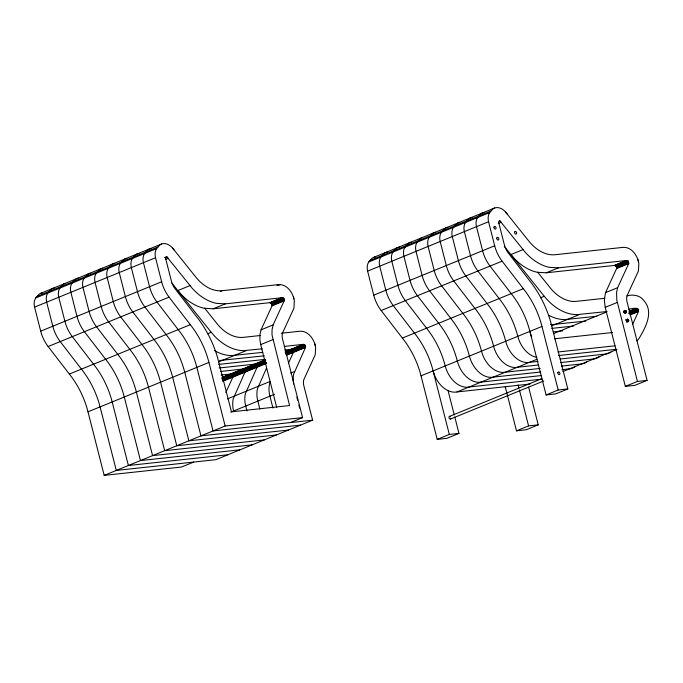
<?xml version="1.0" encoding="UTF-8"?>
<svg xmlns="http://www.w3.org/2000/svg" width="683" height="683" viewBox="0 0 683 683"><rect width="100%" height="100%" fill="white"/><g stroke="black" fill="none" stroke-linecap="round" stroke-linejoin="round"><path stroke-width="1.02" d="M626.473 312.404C626.994 310.936 624.347 309.51 624.39 311.576C624.356 314.53 628.778 311.679 624.612 313.164M628.684 321.078C629.205 319.61 626.559 318.184 626.601 320.25C626.567 323.204 630.99 320.353 626.823 321.838M276.7 407.392L260.701 344.599L259.899 339.733L259.967 334.67L261.034 329.855L272.082 305.805L271.902 303.892L283.94 298.872L281.891 297.737L225.296 303.858L216.323 303.337A51.848 36.045 67.8 0 1 192.358 288.465L166.934 256.876A0.879 0.615 67.8 0 0 166.396 256.859L164.535 257.619M166.319 256.919L165.499 257.978L171.51 281.49A16.494 11.466 67.8 0 0 174.908 288.516L198.873 319.661A85.213 59.233 67.8 0 1 217.484 357.32L231.452 411.823L289.583 405.54L271.996 334.798L272.065 329.727L273.132 324.912L284.179 300.87L284.017 299.026M293.28 381.43A23.453 16.307 67.8 0 1 293.733 373.985L305.463 347.502L305.284 345.589L285.759 353.64M637.837 259.455L638.853 263.501L638.417 270.989L627.122 295.568A9.741 6.77 67.8 0 0 627.045 301.766L647.083 380.397L634.985 385.332L625.338 386.373L605.198 307.367L604.318 299.922L605.539 292.614L616.587 268.573L616.408 266.66L628.522 261.794L628.292 261.41L626.388 260.505L558.327 267.864L549.354 267.343A51.848 36.045 67.8 0 1 525.398 252.471L499.922 220.857A0.879 0.615 67.8 0 0 499.427 220.865L499.282 220.985M647.083 380.397L637.435 381.438L616.817 300.179L616.561 292.495L617.637 287.68L628.684 263.638L628.522 261.794M632.603 324.323L638.494 311.508C639.203 306.121 631.391 308.955 628.864 309.177M225.817 392.52L232.894 377.136L232.715 375.215L233.142 376.316M266.524 368.086L257.448 388.798A23.453 16.307 67.8 0 0 257.312 398.863L259.813 409.04M288.508 363.023L293.366 352.445L293.186 350.524L293.622 351.625M193.724 462.075L181.627 467.01L104.192 475.377L87.996 411.815A71.519 49.714 67.8 0 0 69.342 374.062L48.126 346.52A30.18 20.985 67.8 0 1 40.698 331.161L34.568 307.119A11.56 8.034 67.8 0 1 35.729 297.95L39.17 294.1A14.608 10.151 67.8 0 1 42.192 293.016M293.331 296.687L294.347 300.742L293.921 308.221L282.625 332.8A9.741 6.77 67.8 0 0 282.54 339.007L302.578 417.629L225.151 425.996L208.947 362.434A71.519 49.714 67.8 0 0 190.292 324.681L169.077 297.139A30.18 20.985 67.8 0 1 161.649 281.772L155.528 257.73A11.56 8.034 67.8 0 1 156.68 248.561L160.121 244.71A14.608 10.151 67.8 0 1 171.561 246.939L174.378 250.328M454.784 416.963L458.976 433.406L446.878 438.341L437.231 439.391L421.027 375.821A71.519 49.714 67.8 0 0 402.372 338.068L381.157 310.526A30.18 20.985 67.8 0 1 373.738 295.167L367.608 271.125A11.56 8.034 67.8 0 1 368.769 261.956L372.201 258.106A14.608 10.151 67.8 0 1 375.223 257.021M499.35 220.925L498.539 221.984L504.541 245.496A16.494 11.466 67.8 0 0 507.939 252.522L531.912 283.667A85.213 59.233 67.8 0 1 550.515 321.326L567.829 388.96L558.182 390.002L541.978 326.44A71.519 49.714 67.8 0 0 523.323 288.687L502.107 261.145A30.18 20.985 67.8 0 1 494.688 245.778L488.558 221.736A11.56 8.034 67.8 0 1 489.72 212.567L493.152 208.716A14.608 10.151 67.8 0 1 504.592 210.945L507.418 214.334M40.613 293.383L161.564 244.002M36.814 296.473L157.764 247.084M35.729 297.95L156.68 248.561M34.568 307.119L155.528 257.73M165.295 259.463L168.086 258.319L166.883 256.851M40.698 331.161L161.649 281.772M189.942 285.631L177.845 290.565L180.269 293.4A51.848 36.045 67.8 0 0 204.234 308.272L213.198 308.793L269.794 302.68L271.902 303.892M48.126 346.52L169.077 297.139M220.285 291.47L222.146 290.71L278.86 284.58C286.723 284.256 292.281 291.923 293.98 298.864M213.198 308.793L225.296 303.858M276.999 285.34L278.86 284.58M278.51 285.315L280.371 284.555M69.342 374.062L190.292 324.681M373.644 257.389L494.603 208.008M369.844 260.479L490.795 211.09M368.769 261.956L489.72 212.567M269.794 302.68L281.891 297.737M270.323 302.671L282.421 297.728M270.528 302.706L282.625 297.762M270.741 302.774L282.839 297.831M270.955 302.868L283.044 297.933M271.151 303.004L283.249 298.07M271.347 303.167L283.445 298.232M271.535 303.363L283.624 298.42M271.697 303.576L283.795 298.642M271.843 303.815L283.94 298.872M272.141 304.84L284.23 299.905M272.167 305.344L284.256 300.409M272.082 305.805L284.179 300.87M207.504 333.782L211.226 332.262L213.642 335.097A51.848 36.045 67.8 0 0 243.771 350.635L262.298 348.791M367.608 271.125L488.558 221.736M498.325 223.469L501.117 222.325L500.016 220.916M261.034 329.855L273.132 324.912M87.996 411.815L208.947 362.434M373.738 295.167L494.688 245.778M218.662 361.888L246.572 350.49M260.701 344.599L272.79 339.664M522.973 249.636L510.884 254.571L513.3 257.406A51.848 36.045 67.8 0 0 537.265 272.286L546.229 272.799L614.299 265.448L616.408 266.66M381.157 310.526L502.107 261.145M222.223 377.426L265.021 359.95M285.494 351.591L303.167 344.377L304.328 344.565L305.352 345.76L285.81 353.734M222.752 377.417L265.55 359.941M285.093 351.967L303.696 344.369M222.035 377.827L265.764 359.975M285.298 351.993L303.909 344.394M222.248 377.895L265.047 360.419M285.511 352.061L304.123 344.463M222.453 377.998L265.252 360.522M285.725 352.163L304.328 344.565M222.658 378.134L265.456 360.658M285.921 352.3L304.533 344.702M221.924 378.672L265.653 360.82M286.117 352.462L304.729 344.864M222.103 378.869L264.902 361.392M285.374 353.034L304.908 345.06M223.204 378.706L265.072 361.606M285.537 353.248L305.079 345.274M223.35 378.937L265.217 361.845M285.682 353.487L305.224 345.513M223.426 379.091L265.277 361.922M222.547 379.569L265.346 362.092M222.709 380.346L266.438 362.494M285.981 354.52L305.514 346.537M222.735 380.849L266.464 362.997M286.937 354.639L305.54 347.041M222.658 381.31L266.387 363.458M286.851 355.1L305.463 347.502M227.422 398.898L270.22 381.421L269.546 383.863A23.453 16.307 67.8 0 0 269.409 393.929L272.918 408.058M290.693 373.063L294.416 371.543M546.229 272.799L558.327 267.864M402.372 338.068L523.323 288.687M230.811 412.131L274.54 394.279M614.299 265.448L626.388 260.505M614.828 265.439L626.917 260.496M615.033 265.465L627.131 260.53M615.246 265.533L627.344 260.599M615.451 265.636L627.549 260.701M615.656 265.772L627.754 260.838M615.853 265.935L627.95 261M616.032 266.131L628.129 261.188M104.192 475.377L225.151 425.996M616.203 266.344L628.292 261.41M616.348 266.583L628.445 261.64M540.535 297.788L544.257 296.268L546.673 299.103A51.848 36.045 67.8 0 0 576.811 314.641L606.854 311.55M616.638 267.608L628.736 262.673M616.664 268.112L628.761 263.177M616.587 268.573L628.684 263.638M605.539 292.614L617.637 287.68M290.488 422.564L302.578 417.629M314.615 343.318L315.631 347.374L315.204 354.853L303.901 379.441A9.741 6.77 67.8 0 0 303.824 385.639L312.626 420.173L215.862 459.676L116.289 470.442L100.085 406.88A71.519 49.714 67.8 0 0 81.431 369.127L60.224 341.585A30.18 20.985 67.8 0 1 52.796 326.218L46.666 302.176A11.56 8.034 67.8 0 1 47.827 293.007L51.268 289.157A14.608 10.151 67.8 0 1 54.29 288.081M421.027 375.821L541.978 326.44M551.693 325.893L579.611 314.496M605.198 307.367L617.295 302.432M553.606 333.611L606.922 311.841M623.502 311.252L625.363 310.492M623.775 311.363L625.637 310.603M624.04 311.55L625.901 310.791M624.271 311.815L626.132 311.055M623.519 312.515L626.311 311.371M624.569 312.481L626.431 311.721M624.629 312.831L626.49 312.071M629.692 311.038L636.206 308.383M629.291 311.414L636.735 308.375M629.495 311.439L636.94 308.409M629.709 311.508L637.154 308.468M628.992 311.994L637.359 308.571M629.188 312.131L637.563 308.707M629.385 312.293L637.76 308.87M629.564 312.481L637.939 309.066M629.735 312.694L638.11 309.279M628.949 313.318L638.255 309.519M629.026 313.463L638.332 309.664M630.178 313.967L638.545 310.543M630.196 314.47L638.571 311.047M630.119 314.931L638.494 311.508M625.713 319.926L627.575 319.166M625.987 320.037L627.848 319.277M626.251 320.225L628.112 319.465M626.482 320.489L628.343 319.729M626.661 320.805L628.522 320.045M626.781 321.155L628.642 320.395M626.84 321.505L628.702 320.745M626.738 322.137L628.599 321.377M387.321 252.087A14.608 10.151 67.8 0 0 384.298 253.162L380.858 257.013A11.56 8.034 67.8 0 0 379.697 266.182L385.827 290.224A30.18 20.985 67.8 0 0 393.254 305.591L414.47 333.133A71.519 49.714 67.8 0 1 433.124 370.886A24.025 16.699 67.8 0 0 456.953 391.948L536.966 359.275M449.423 416.434L541.61 378.792M562.903 371.561L616.869 349.525M450.601 418.986L543.77 380.943M437.231 439.391L449.32 434.448L458.976 433.406M484.085 212.575A14.608 10.151 67.8 0 0 481.054 213.659L477.622 217.51A11.56 8.034 67.8 0 0 476.461 226.679L482.591 250.721A30.18 20.985 67.8 0 0 490.018 266.08L511.225 293.622A71.519 49.714 67.8 0 1 529.88 331.375L546.084 394.936L558.182 390.002M567.829 388.96L555.731 393.895L546.084 394.936M505.232 386.698L516.485 430.819L528.574 425.885L538.23 424.843L528.599 387.056M625.338 386.373L637.435 381.438M538.23 424.843L526.132 429.778L516.485 430.819M260.232 335.524L243.421 337.342A38.154 26.526 67.8 0 1 217.143 323.785L204.584 308.101M281.234 333.253L300.144 331.212C308.007 330.888 313.565 338.555 315.264 345.504M604.814 298.283L576.452 301.348A38.154 26.526 67.8 0 1 550.174 287.791L537.615 272.107M626.874 295.901C632.825 294.202 639.783 295.107 643.668 300.332C653.87 311.533 646.186 326.141 639.783 337.257L639.288 338.068A25.903 18.006 67.8 0 1 636.915 340.902M284.307 346.418L303.167 344.377M262.776 352.368L231.682 355.578A51.848 36.045 67.8 0 1 214.599 350.678M284.785 349.995L291.607 349.303L293.255 350.695M596.857 316.263L564.713 319.584A51.848 36.045 67.8 0 1 549.175 315.52M264.304 355.834L219.584 360.513M585.809 321.087L552.615 324.519A51.848 36.045 67.8 0 1 550.583 324.442M218.671 364.398L264.791 359.42M551.71 328.403L573.711 326.03M219.158 367.983L254.793 364.133L255.946 364.321L256.97 365.516M553.239 331.87L562.672 330.854M220.686 371.45L242.696 369.068L243.857 369.264L244.873 370.451M554.562 338.777L612.514 332.51M221.164 375.027L231.127 373.994L232.783 375.394M557.951 351.984L615.076 345.803M558.549 355.544L616.74 349.261M537.991 361.401L529.521 362.314A24.025 16.699 67.8 0 1 505.693 341.252A71.519 49.714 67.8 0 0 487.039 303.5L465.823 275.958A30.18 20.985 67.8 0 1 458.395 260.599L452.274 236.557A11.56 8.034 67.8 0 1 453.435 227.388L456.867 223.537A14.608 10.151 67.8 0 1 459.89 222.453M560.205 359.002L606.555 353.948A25.903 18.006 67.8 0 0 610.858 352.223M538.588 364.97L517.432 367.249A24.025 16.699 67.8 0 1 493.596 346.196A71.519 49.714 67.8 0 0 474.941 308.443L453.725 280.901A30.18 20.985 67.8 0 1 446.306 265.533L440.176 241.492A11.56 8.034 67.8 0 1 441.338 232.322L444.77 228.472A14.608 10.151 67.8 0 1 447.792 227.388M560.811 362.562L594.458 358.891A25.903 18.006 67.8 0 0 599.725 356.483M540.244 368.419L505.335 372.192A24.025 16.699 67.8 0 1 481.498 351.13A71.519 49.714 67.8 0 0 462.843 313.377L441.636 285.836A30.18 20.985 67.8 0 1 434.209 270.477L428.079 246.426A11.56 8.034 67.8 0 1 429.24 237.266L432.68 233.415A14.608 10.151 67.8 0 1 435.703 232.331M561.409 366.131L582.368 363.826A25.903 18.006 67.8 0 0 586.663 362.101M540.851 371.987L493.237 377.127A24.025 16.699 67.8 0 1 469.409 356.074A71.519 49.714 67.8 0 0 450.754 318.321L429.539 290.77A30.18 20.985 67.8 0 1 422.111 275.411L415.99 251.37A11.56 8.034 67.8 0 1 417.142 242.2L420.583 238.35A14.608 10.151 67.8 0 1 422.026 237.641M562.007 369.699L570.271 368.769A25.903 18.006 67.8 0 0 575.53 366.361M541.448 375.548L481.148 382.07A24.025 16.699 67.8 0 1 457.311 361.008A71.519 49.714 67.8 0 0 438.657 323.255L417.441 295.713A30.18 20.985 67.8 0 1 410.022 280.346L403.892 256.304A11.56 8.034 67.8 0 1 405.053 247.135L408.485 243.285A14.608 10.151 67.8 0 1 411.507 242.209M542.054 379.116L469.05 387.005A24.025 16.699 67.8 0 1 445.214 365.951A71.519 49.714 67.8 0 0 426.559 328.19L405.352 300.648A30.18 20.985 67.8 0 1 397.924 285.289L391.794 261.248A11.56 8.034 67.8 0 1 392.956 252.078L396.388 248.228A14.608 10.151 67.8 0 1 399.418 247.144M456.953 391.948L529.957 384.059M312.626 420.173L213.053 430.93L196.849 367.369A71.519 49.714 67.8 0 0 178.195 329.616L156.979 302.074A30.18 20.985 67.8 0 1 149.56 286.715L143.43 262.673A11.56 8.034 67.8 0 1 144.591 253.504L148.023 249.654A14.608 10.151 67.8 0 1 151.045 248.569M300.529 425.108L200.956 435.874L184.751 372.312A71.519 49.714 67.8 0 0 166.097 334.559L144.89 307.017A30.18 20.985 67.8 0 1 137.462 291.65L131.332 267.608A11.56 8.034 67.8 0 1 132.493 258.439L135.934 254.588A14.608 10.151 67.8 0 1 138.956 253.504M288.439 430.051L188.858 440.808L172.662 377.247A71.519 49.714 67.8 0 0 154.008 339.494L132.792 311.952A30.18 20.985 67.8 0 1 125.365 296.593L119.235 272.543A11.56 8.034 67.8 0 1 120.396 263.382L123.836 259.531A14.608 10.151 67.8 0 1 126.859 258.447M276.342 434.986L176.769 445.751L160.565 382.19A71.519 49.714 67.8 0 0 141.91 344.437L120.695 316.895A30.18 20.985 67.8 0 1 113.276 301.527L107.146 277.486A11.56 8.034 67.8 0 1 108.307 268.317L111.739 264.466A14.608 10.151 67.8 0 1 114.761 263.382M264.244 439.929L164.671 450.686L148.467 387.124A71.519 49.714 67.8 0 0 129.813 349.372L108.606 321.83A30.18 20.985 67.8 0 1 101.178 306.471L95.048 282.421A11.56 8.034 67.8 0 1 96.209 273.251L99.641 269.401A14.608 10.151 67.8 0 1 102.672 268.325M252.147 444.864L152.574 455.629L136.378 392.068A71.519 49.714 67.8 0 0 117.715 354.315L96.508 326.764A30.18 20.985 67.8 0 1 89.08 311.405L82.95 287.364A11.56 8.034 67.8 0 1 84.111 278.194L87.552 274.344A14.608 10.151 67.8 0 1 90.574 273.26M240.057 449.807L140.485 460.564L124.28 397.002A71.519 49.714 67.8 0 0 105.626 359.249L84.41 331.707A30.18 20.985 67.8 0 1 76.983 316.34L70.861 292.298A11.56 8.034 67.8 0 1 72.022 283.129L75.454 279.279A14.608 10.151 67.8 0 1 78.477 278.203M227.96 454.741L128.387 465.507L112.183 401.937A71.519 49.714 67.8 0 0 93.528 364.184L72.313 336.642A30.18 20.985 67.8 0 1 64.894 321.283L58.764 297.242A11.56 8.034 67.8 0 1 59.925 288.072L63.357 284.222A14.608 10.151 67.8 0 1 64.808 283.505M505.343 211.747L528.89 241.159A38.154 26.526 67.8 0 0 555.177 254.716L623.366 247.34C631.229 247.024 636.787 254.691 638.485 261.632M504.259 246.298L544.257 296.268M172.312 247.741L195.859 277.153A38.154 26.526 67.8 0 0 222.146 290.71M171.885 283.121L211.226 332.262M305.284 345.589L305.719 346.691M257.337 366.447L256.902 365.337L257.081 367.258L245.351 393.741A23.453 16.307 67.8 0 0 245.223 403.807L246.956 411.004M245.24 371.381L244.804 370.28L244.984 372.192L233.262 398.676A23.453 16.307 67.8 0 0 233.125 408.741L233.603 410.987M518.115 384.836L518.901 387.918M519.422 389.967L528.574 425.885M447.971 390.232L454.255 414.905M433.124 370.886L449.32 434.448M296.849 397.19L297.609 400.161M298.872 405.113L299.632 408.084M451.045 418.295A1.409 0.982 67.8 0 1 449.73 418.875A1.409 0.982 67.8 0 1 449.03 416.92A1.409 0.982 67.8 0 1 450.473 416.681M531.741 336.762A24.025 16.699 67.8 0 1 529.88 331.375M536.923 357.405A24.025 16.699 67.8 0 1 517.791 336.318A71.519 49.714 67.8 0 0 499.136 298.565L477.921 271.023A30.18 20.985 67.8 0 1 470.493 255.655L464.363 231.614A11.56 8.034 67.8 0 1 465.524 222.445L468.965 218.594A14.608 10.151 67.8 0 1 471.987 217.51M293.605 384.051A23.453 16.307 67.8 0 1 293.357 382.301M557.84 372.679A1.409 0.982 67.8 0 0 559.215 374.617A1.409 0.982 67.8 0 0 559.556 372.491A1.409 0.982 67.8 0 0 557.84 372.679M514.598 232.186A1.409 0.982 67.8 0 0 515.972 234.124A1.409 0.982 67.8 0 0 516.322 231.998A1.409 0.982 67.8 0 0 514.598 232.186M496.78 238.102A1.409 0.982 67.8 0 0 498.155 240.032A1.409 0.982 67.8 0 0 498.505 237.915A1.409 0.982 67.8 0 0 496.78 238.102M493.988 227.157A1.409 0.982 67.8 0 0 495.371 229.095A1.409 0.982 67.8 0 0 495.713 226.969A1.409 0.982 67.8 0 0 493.988 227.157"/></g></svg>
